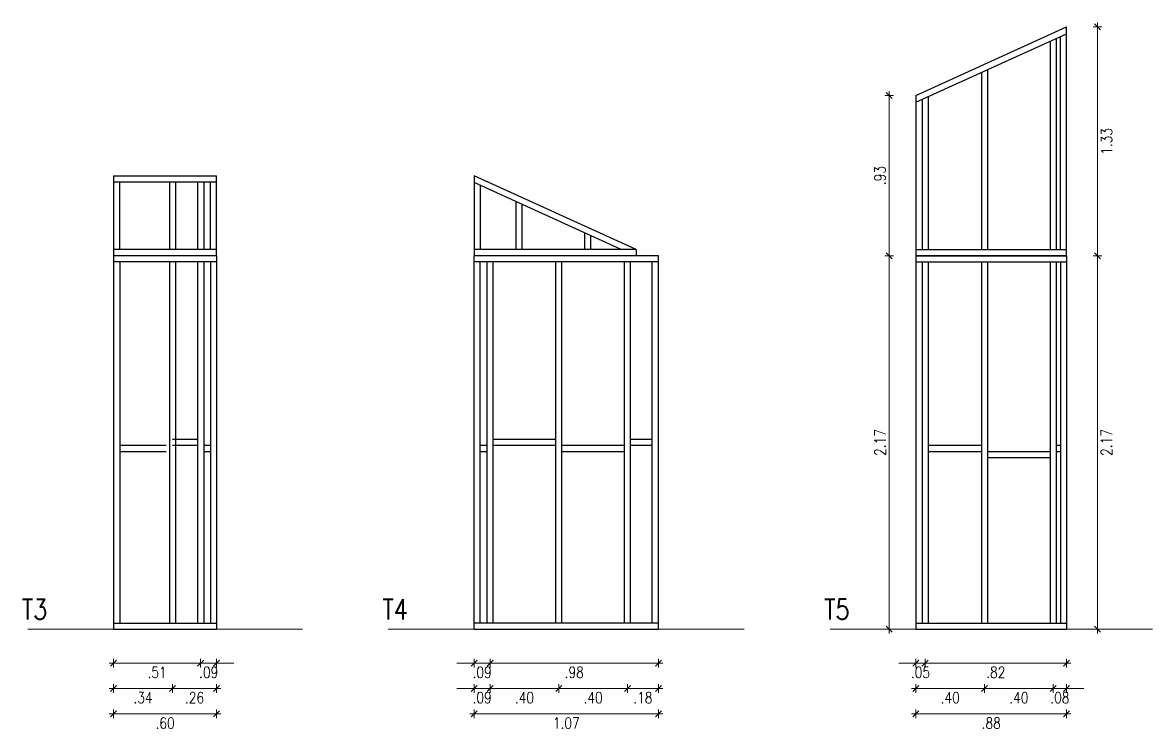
# Model space of a CAD drawing. Header units: metres. Extents: x -2 to 612, y -64 to 156.
# Drawn here: x 356.87 to 363.46, y -13.81 to -9.68 of the extents above; entities that cross this region are included whole.
import ezdxf

# ---------------------------------------------------------------- set-up
doc = ezdxf.new("R2010")
doc.units = ezdxf.units.M
doc.header["$LTSCALE"] = 5
doc.header["$MEASUREMENT"] = 0
doc.layers.get('0').update_dxf_attribs({"color": 30})
doc.layers.get('DEFPOINTS').update_dxf_attribs({"color": 210})
for name, color, linetype, lineweight in [('A-ANNO-DIMS', 3, 'Continuous', 18), ('A-ANNO-SYMB', 3, 'Continuous', 18), ('A-ANNO-TEXT', 3, 'Continuous', 18), ('A-ELEV-MBE2', 4, 'Continuous', 25)]:
    doc.layers.add(name, color=color, linetype=linetype, lineweight=lineweight)
doc.styles.add('E-ROMANS', font='romans.shx', dxfattribs={"width": 0.8})
doc.dimstyles.new('E-0050_ARW_12', dxfattribs={"dimscale": 0.001, "dimtxt": 60, "dimasz": 60, "dimexe": 30, "dimexo": 20, "dimgap": 30, "dimtad": 0, "dimzin": 0, "dimdsep": 46, "dimtxsty": 'E-ROMANS', "dimblk": 'OPEN90', "dimcen": 30, "dimclrd": 256, "dimclre": 256, "dimclrt": 256, "dimadec": 0, "dimazin": 0, "dimtfac": 1, "dimtmove": 1, "dimatfit": 3, "dimldrblk": 'OPEN90', "dimfxl": 1, "dimtfill": 1, "dimtolj": 1, "dimtzin": 0, "dimlwd": -1, "dimarcsym": 0})

# ---------------------------------------------------------------- blocks, each defined once
blk = doc.blocks.new('ARCH TICK 2')
for p, q in [((-1, 0), (0.5, 0)), ((0, 0.5), (0, -0.5))]:
    blk.add_line(p, q)
at = {"color": 0, "linetype": 'ByBlock'}
blk.add_line((-0.35, -0.35), (0.35, 0.35), dxfattribs=at)
at = {"color": 0, "linetype": 'ByBlock', "const_width": 0.106}
blk.add_lwpolyline([(-0.35, -0.35), (0.35, 0.35)], dxfattribs=at)
blk = doc.blocks.new('*D306')
at = {"layer": 'A-ANNO-DIMS', "transparency": 16777216}
blk.add_line((360.5277, -13.5623), (360.4476, -13.5623), dxfattribs=at)
at = {"layer": 'DEFPOINTS', "color": 0, "transparency": 16777216}
for p in [(360.3976, -13.181), (360.5777, -13.181), (360.3976, -13.5623)]:
    blk.add_point(p, dxfattribs=at)
at = {"layer": 'A-ANNO-DIMS', "transparency": 16777216, "xscale": 0.05, "yscale": 0.05, "zscale": 0.05, "rotation": 180}
blk.add_blockref('ARCH TICK 2', (360.3976, -13.5623), dxfattribs=at)
at = {"layer": 'A-ANNO-DIMS', "transparency": 16777216, "xscale": 0.05, "yscale": 0.05, "zscale": 0.05}
blk.add_blockref('ARCH TICK 2', (360.5777, -13.5623), dxfattribs=at)
at = {"layer": 'A-ANNO-DIMS', "transparency": 16777216, "insert": (360.4876, -13.6157), "char_height": 0.065, "attachment_point": 5, "style": 'E-ROMANS'}
blk.add_mtext('\\A1;.18', dxfattribs=at)
blk = doc.blocks.new('_Open90')
at = {"color": 0, "linetype": 'ByBlock', "lineweight": -2}
for p, q in [((0, 0), (-1, 0)), ((-0.5, 0.5), (0, 0)), ((0, 0), (-0.5, -0.5))]:
    blk.add_line(p, q, dxfattribs=at)
blk = doc.blocks.new('*D307')
at = {"layer": 'A-ANNO-DIMS', "transparency": 16777216}
blk.add_line((360.3476, -13.5623), (360.0476, -13.5623), dxfattribs=at)
at = {"layer": 'DEFPOINTS', "color": 0, "transparency": 16777216}
for p in [(359.9976, -13.181), (360.3976, -13.181), (359.9976, -13.5623)]:
    blk.add_point(p, dxfattribs=at)
at = {"layer": 'A-ANNO-DIMS', "transparency": 16777216, "xscale": 0.05, "yscale": 0.05, "zscale": 0.05, "rotation": 180}
blk.add_blockref('ARCH TICK 2', (359.9976, -13.5623), dxfattribs=at)
at = {"layer": 'A-ANNO-DIMS', "transparency": 16777216, "xscale": 0.05, "yscale": 0.05, "zscale": 0.05}
blk.add_blockref('ARCH TICK 2', (360.3976, -13.5623), dxfattribs=at)
at = {"layer": 'A-ANNO-DIMS', "transparency": 16777216, "insert": (360.1976, -13.6157), "char_height": 0.065, "attachment_point": 5, "style": 'E-ROMANS'}
blk.add_mtext('\\A1;.40', dxfattribs=at)
blk = doc.blocks.new('*D308')
at = {"layer": 'A-ANNO-DIMS', "transparency": 16777216}
blk.add_line((359.9476, -13.5623), (359.6476, -13.5623), dxfattribs=at)
at = {"layer": 'DEFPOINTS', "color": 0, "transparency": 16777216}
for p in [(359.5976, -13.181), (359.9976, -13.181), (359.5976, -13.5623)]:
    blk.add_point(p, dxfattribs=at)
at = {"layer": 'A-ANNO-DIMS', "transparency": 16777216, "xscale": 0.05, "yscale": 0.05, "zscale": 0.05, "rotation": 180}
blk.add_blockref('ARCH TICK 2', (359.5976, -13.5623), dxfattribs=at)
at = {"layer": 'A-ANNO-DIMS', "transparency": 16777216, "xscale": 0.05, "yscale": 0.05, "zscale": 0.05}
blk.add_blockref('ARCH TICK 2', (359.9976, -13.5623), dxfattribs=at)
at = {"layer": 'A-ANNO-DIMS', "transparency": 16777216, "insert": (359.7976, -13.6157), "char_height": 0.065, "attachment_point": 5, "style": 'E-ROMANS'}
blk.add_mtext('\\A1;.40', dxfattribs=at)
blk = doc.blocks.new('*D309')
at = {"layer": 'A-ANNO-DIMS', "transparency": 16777216}
for p, q in [((359.4546, -13.5623), (359.4046, -13.5623)), ((359.5976, -13.5623), (359.5046, -13.5623)), ((359.6476, -13.5623), (359.6976, -13.5623))]:
    blk.add_line(p, q, dxfattribs=at)
at = {"layer": 'DEFPOINTS', "color": 0, "transparency": 16777216}
for p in [(359.5046, -13.181), (359.5976, -13.181), (359.5046, -13.5623)]:
    blk.add_point(p, dxfattribs=at)
at = {"layer": 'A-ANNO-DIMS', "transparency": 16777216, "xscale": 0.05, "yscale": 0.05, "zscale": 0.05}
blk.add_blockref('ARCH TICK 2', (359.5046, -13.5623), dxfattribs=at)
at = {"layer": 'A-ANNO-DIMS', "transparency": 16777216, "xscale": 0.05, "yscale": 0.05, "zscale": 0.05, "rotation": 180}
blk.add_blockref('ARCH TICK 2', (359.5976, -13.5623), dxfattribs=at)
at = {"layer": 'A-ANNO-DIMS', "transparency": 16777216, "insert": (359.5511, -13.6157), "char_height": 0.065, "attachment_point": 5, "style": 'E-ROMANS'}
blk.add_mtext('\\A1;.09', dxfattribs=at)
blk = doc.blocks.new('*D310')
at = {"layer": 'A-ANNO-DIMS', "transparency": 16777216}
for p, q in [((359.4546, -13.4144), (359.4046, -13.4144)), ((359.5976, -13.4144), (359.5046, -13.4144)), ((359.6476, -13.4144), (359.6976, -13.4144))]:
    blk.add_line(p, q, dxfattribs=at)
at = {"layer": 'DEFPOINTS', "color": 0, "transparency": 16777216}
for p in [(359.5046, -13.181), (359.5976, -13.181), (359.5046, -13.4144)]:
    blk.add_point(p, dxfattribs=at)
at = {"layer": 'A-ANNO-DIMS', "transparency": 16777216, "xscale": 0.05, "yscale": 0.05, "zscale": 0.05}
blk.add_blockref('ARCH TICK 2', (359.5046, -13.4144), dxfattribs=at)
at = {"layer": 'A-ANNO-DIMS', "transparency": 16777216, "xscale": 0.05, "yscale": 0.05, "zscale": 0.05, "rotation": 180}
blk.add_blockref('ARCH TICK 2', (359.5976, -13.4144), dxfattribs=at)
at = {"layer": 'A-ANNO-DIMS', "transparency": 16777216, "insert": (359.5511, -13.4678), "char_height": 0.065, "attachment_point": 5, "style": 'E-ROMANS'}
blk.add_mtext('\\A1;.09', dxfattribs=at)
blk = doc.blocks.new('*D311')
at = {"layer": 'A-ANNO-DIMS', "transparency": 16777216}
blk.add_line((360.5277, -13.7102), (359.5546, -13.7102), dxfattribs=at)
at = {"layer": 'DEFPOINTS', "color": 0, "transparency": 16777216}
for p in [(359.5046, -13.217), (360.5777, -13.217), (359.5046, -13.7102)]:
    blk.add_point(p, dxfattribs=at)
at = {"layer": 'A-ANNO-DIMS', "transparency": 16777216, "xscale": 0.05, "yscale": 0.05, "zscale": 0.05, "rotation": 180}
blk.add_blockref('ARCH TICK 2', (359.5046, -13.7102), dxfattribs=at)
at = {"layer": 'A-ANNO-DIMS', "transparency": 16777216, "xscale": 0.05, "yscale": 0.05, "zscale": 0.05}
blk.add_blockref('ARCH TICK 2', (360.5777, -13.7102), dxfattribs=at)
at = {"layer": 'A-ANNO-DIMS', "transparency": 16777216, "insert": (360.0411, -13.7636), "char_height": 0.065, "attachment_point": 5, "style": 'E-ROMANS'}
blk.add_mtext('\\A1;1.07', dxfattribs=at)
blk = doc.blocks.new('*D312')
at = {"layer": 'A-ANNO-DIMS', "transparency": 16777216}
blk.add_line((360.5277, -13.4144), (359.6476, -13.4144), dxfattribs=at)
at = {"layer": 'DEFPOINTS', "color": 0, "transparency": 16777216}
for p in [(359.5976, -13.181), (360.5777, -13.181), (359.5976, -13.4144)]:
    blk.add_point(p, dxfattribs=at)
at = {"layer": 'A-ANNO-DIMS', "transparency": 16777216, "xscale": 0.05, "yscale": 0.05, "zscale": 0.05, "rotation": 180}
blk.add_blockref('ARCH TICK 2', (359.5976, -13.4144), dxfattribs=at)
at = {"layer": 'A-ANNO-DIMS', "transparency": 16777216, "xscale": 0.05, "yscale": 0.05, "zscale": 0.05}
blk.add_blockref('ARCH TICK 2', (360.5777, -13.4144), dxfattribs=at)
at = {"layer": 'A-ANNO-DIMS', "transparency": 16777216, "insert": (360.0876, -13.4678), "char_height": 0.065, "attachment_point": 5, "style": 'E-ROMANS'}
blk.add_mtext('\\A1;.98', dxfattribs=at)
blk = doc.blocks.new('*D313')
at = {"layer": 'A-ANNO-DIMS', "transparency": 16777216}
blk.add_line((357.9546, -13.5623), (357.7974, -13.5623), dxfattribs=at)
at = {"layer": 'DEFPOINTS', "color": 0, "transparency": 16777216}
for p in [(357.7474, -13.181), (358.0046, -13.181), (357.7474, -13.5623)]:
    blk.add_point(p, dxfattribs=at)
at = {"layer": 'A-ANNO-DIMS', "transparency": 16777216, "xscale": 0.05, "yscale": 0.05, "zscale": 0.05, "rotation": 180}
blk.add_blockref('ARCH TICK 2', (357.7474, -13.5623), dxfattribs=at)
at = {"layer": 'A-ANNO-DIMS', "transparency": 16777216, "xscale": 0.05, "yscale": 0.05, "zscale": 0.05}
blk.add_blockref('ARCH TICK 2', (358.0046, -13.5623), dxfattribs=at)
at = {"layer": 'A-ANNO-DIMS', "transparency": 16777216, "insert": (357.876, -13.6157), "char_height": 0.065, "attachment_point": 5, "style": 'E-ROMANS'}
blk.add_mtext('\\A1;.26', dxfattribs=at)
blk = doc.blocks.new('*D314')
at = {"layer": 'A-ANNO-DIMS', "transparency": 16777216}
blk.add_line((357.6974, -13.5623), (357.4545, -13.5623), dxfattribs=at)
at = {"layer": 'DEFPOINTS', "color": 0, "transparency": 16777216}
for p in [(357.4045, -13.181), (357.7474, -13.181), (357.4045, -13.5623)]:
    blk.add_point(p, dxfattribs=at)
at = {"layer": 'A-ANNO-DIMS', "transparency": 16777216, "xscale": 0.05, "yscale": 0.05, "zscale": 0.05, "rotation": 180}
blk.add_blockref('ARCH TICK 2', (357.4045, -13.5623), dxfattribs=at)
at = {"layer": 'A-ANNO-DIMS', "transparency": 16777216, "xscale": 0.05, "yscale": 0.05, "zscale": 0.05}
blk.add_blockref('ARCH TICK 2', (357.7474, -13.5623), dxfattribs=at)
at = {"layer": 'A-ANNO-DIMS', "transparency": 16777216, "insert": (357.5759, -13.6157), "char_height": 0.065, "attachment_point": 5, "style": 'E-ROMANS'}
blk.add_mtext('\\A1;.34', dxfattribs=at)
blk = doc.blocks.new('*D315')
at = {"layer": 'A-ANNO-DIMS', "transparency": 16777216}
blk.add_line((357.9546, -13.7102), (357.4545, -13.7102), dxfattribs=at)
at = {"layer": 'DEFPOINTS', "color": 0, "transparency": 16777216}
for p in [(357.4045, -13.217), (358.0046, -13.217), (357.4045, -13.7102)]:
    blk.add_point(p, dxfattribs=at)
at = {"layer": 'A-ANNO-DIMS', "transparency": 16777216, "xscale": 0.05, "yscale": 0.05, "zscale": 0.05, "rotation": 180}
blk.add_blockref('ARCH TICK 2', (357.4045, -13.7102), dxfattribs=at)
at = {"layer": 'A-ANNO-DIMS', "transparency": 16777216, "xscale": 0.05, "yscale": 0.05, "zscale": 0.05}
blk.add_blockref('ARCH TICK 2', (358.0046, -13.7102), dxfattribs=at)
at = {"layer": 'A-ANNO-DIMS', "transparency": 16777216, "insert": (357.7045, -13.7636), "char_height": 0.065, "attachment_point": 5, "style": 'E-ROMANS'}
blk.add_mtext('\\A1;.60', dxfattribs=at)
blk = doc.blocks.new('*D316')
at = {"layer": 'A-ANNO-DIMS', "transparency": 16777216}
for p, q in [((357.8616, -13.4144), (357.8116, -13.4144)), ((358.0046, -13.4144), (357.9116, -13.4144)), ((358.0546, -13.4144), (358.1046, -13.4144))]:
    blk.add_line(p, q, dxfattribs=at)
at = {"layer": 'DEFPOINTS', "color": 0, "transparency": 16777216}
for p in [(357.9116, -13.181), (358.0046, -13.181), (357.9116, -13.4144)]:
    blk.add_point(p, dxfattribs=at)
at = {"layer": 'A-ANNO-DIMS', "transparency": 16777216, "xscale": 0.05, "yscale": 0.05, "zscale": 0.05}
blk.add_blockref('ARCH TICK 2', (357.9116, -13.4144), dxfattribs=at)
at = {"layer": 'A-ANNO-DIMS', "transparency": 16777216, "xscale": 0.05, "yscale": 0.05, "zscale": 0.05, "rotation": 180}
blk.add_blockref('ARCH TICK 2', (358.0046, -13.4144), dxfattribs=at)
at = {"layer": 'A-ANNO-DIMS', "transparency": 16777216, "insert": (357.9581, -13.4678), "char_height": 0.065, "attachment_point": 5, "style": 'E-ROMANS'}
blk.add_mtext('\\A1;.09', dxfattribs=at)
blk = doc.blocks.new('*D317')
at = {"layer": 'A-ANNO-DIMS', "transparency": 16777216}
blk.add_line((357.8616, -13.4144), (357.4545, -13.4144), dxfattribs=at)
at = {"layer": 'DEFPOINTS', "color": 0, "transparency": 16777216}
for p in [(357.4045, -13.181), (357.9116, -13.181), (357.4045, -13.4144)]:
    blk.add_point(p, dxfattribs=at)
at = {"layer": 'A-ANNO-DIMS', "transparency": 16777216, "xscale": 0.05, "yscale": 0.05, "zscale": 0.05, "rotation": 180}
blk.add_blockref('ARCH TICK 2', (357.4045, -13.4144), dxfattribs=at)
at = {"layer": 'A-ANNO-DIMS', "transparency": 16777216, "xscale": 0.05, "yscale": 0.05, "zscale": 0.05}
blk.add_blockref('ARCH TICK 2', (357.9116, -13.4144), dxfattribs=at)
at = {"layer": 'A-ANNO-DIMS', "transparency": 16777216, "insert": (357.658, -13.4678), "char_height": 0.065, "attachment_point": 5, "style": 'E-ROMANS'}
blk.add_mtext('\\A1;.51', dxfattribs=at)
blk = doc.blocks.new('*D365')
at = {"layer": 'A-ANNO-DIMS', "transparency": 16777216}
blk.add_line((363.1351, -11.092), (363.1351, -13.167), dxfattribs=at)
at = {"layer": 'DEFPOINTS', "color": 0, "transparency": 16777216}
for p in [(362.9553, -11.042), (362.9553, -13.217), (363.1351, -13.217)]:
    blk.add_point(p, dxfattribs=at)
at = {"layer": 'A-ANNO-DIMS', "transparency": 16777216, "xscale": 0.05, "yscale": 0.05, "zscale": 0.05}
for p, rotation in [((363.1351, -11.042), 90), ((363.1351, -13.217), 270)]:
    blk.add_blockref('ARCH TICK 2', p, dxfattribs=dict(at, rotation=rotation))
at = {"layer": 'A-ANNO-DIMS', "transparency": 16777216, "insert": (363.1876, -12.1295), "char_height": 0.065, "attachment_point": 5, "rotation": 90, "style": 'E-ROMANS'}
blk.add_mtext('\\A1;2.17', dxfattribs=at)
blk = doc.blocks.new('*D366')
at = {"layer": 'A-ANNO-DIMS', "transparency": 16777216}
blk.add_line((363.1351, -9.7589), (363.1351, -10.992), dxfattribs=at)
at = {"layer": 'DEFPOINTS', "color": 0, "transparency": 16777216}
for p in [(362.9553, -9.7089), (362.9553, -11.042), (363.1351, -11.042)]:
    blk.add_point(p, dxfattribs=at)
at = {"layer": 'A-ANNO-DIMS', "transparency": 16777216, "xscale": 0.05, "yscale": 0.05, "zscale": 0.05}
for p, rotation in [((363.1351, -9.7089), 90), ((363.1351, -11.042), 270)]:
    blk.add_blockref('ARCH TICK 2', p, dxfattribs=dict(at, rotation=rotation))
at = {"layer": 'A-ANNO-DIMS', "transparency": 16777216, "insert": (363.1885, -10.3754), "char_height": 0.065, "attachment_point": 5, "rotation": 90, "style": 'E-ROMANS'}
blk.add_mtext('\\A1;1.33', dxfattribs=at)
blk = doc.blocks.new('*D367')
at = {"layer": 'A-ANNO-DIMS', "transparency": 16777216}
blk.add_line((361.9218, -10.1585), (361.9218, -10.992), dxfattribs=at)
at = {"layer": 'DEFPOINTS', "color": 0, "transparency": 16777216}
for p in [(362.0777, -10.1085), (361.9218, -11.042), (362.0777, -11.042)]:
    blk.add_point(p, dxfattribs=at)
at = {"layer": 'A-ANNO-DIMS', "transparency": 16777216, "xscale": 0.05, "yscale": 0.05, "zscale": 0.05}
for p, rotation in [((361.9218, -10.1085), 90), ((361.9218, -11.042), 270)]:
    blk.add_blockref('ARCH TICK 2', p, dxfattribs=dict(at, rotation=rotation))
at = {"layer": 'A-ANNO-DIMS', "transparency": 16777216, "insert": (361.8684, -10.5752), "char_height": 0.065, "attachment_point": 5, "rotation": 90, "style": 'E-ROMANS'}
blk.add_mtext('\\A1;.93', dxfattribs=at)
blk = doc.blocks.new('*D368')
at = {"layer": 'A-ANNO-DIMS', "transparency": 16777216}
blk.add_line((361.9218, -11.092), (361.9218, -13.167), dxfattribs=at)
at = {"layer": 'DEFPOINTS', "color": 0, "transparency": 16777216}
for p in [(362.0777, -11.042), (361.9218, -13.217), (362.0777, -13.217)]:
    blk.add_point(p, dxfattribs=at)
at = {"layer": 'A-ANNO-DIMS', "transparency": 16777216, "xscale": 0.05, "yscale": 0.05, "zscale": 0.05}
for p, rotation in [((361.9218, -11.042), 90), ((361.9218, -13.217), 270)]:
    blk.add_blockref('ARCH TICK 2', p, dxfattribs=dict(at, rotation=rotation))
at = {"layer": 'A-ANNO-DIMS', "transparency": 16777216, "insert": (361.8693, -12.1295), "char_height": 0.065, "attachment_point": 5, "rotation": 90, "style": 'E-ROMANS'}
blk.add_mtext('\\A1;2.17', dxfattribs=at)
blk = doc.blocks.new('*D369')
at = {"layer": 'A-ANNO-DIMS', "transparency": 16777216}
blk.add_line((362.8277, -13.5623), (362.5277, -13.5623), dxfattribs=at)
at = {"layer": 'DEFPOINTS', "color": 0, "transparency": 16777216}
for p in [(362.4777, -13.181), (362.8777, -13.181), (362.4777, -13.5623)]:
    blk.add_point(p, dxfattribs=at)
at = {"layer": 'A-ANNO-DIMS', "transparency": 16777216, "xscale": 0.05, "yscale": 0.05, "zscale": 0.05, "rotation": 180}
blk.add_blockref('ARCH TICK 2', (362.4777, -13.5623), dxfattribs=at)
at = {"layer": 'A-ANNO-DIMS', "transparency": 16777216, "xscale": 0.05, "yscale": 0.05, "zscale": 0.05}
blk.add_blockref('ARCH TICK 2', (362.8777, -13.5623), dxfattribs=at)
at = {"layer": 'A-ANNO-DIMS', "transparency": 16777216, "insert": (362.6777, -13.6157), "char_height": 0.065, "attachment_point": 5, "style": 'E-ROMANS'}
blk.add_mtext('\\A1;.40', dxfattribs=at)
blk = doc.blocks.new('*D370')
at = {"layer": 'A-ANNO-DIMS', "transparency": 16777216}
blk.add_line((362.4277, -13.5623), (362.1277, -13.5623), dxfattribs=at)
at = {"layer": 'DEFPOINTS', "color": 0, "transparency": 16777216}
for p in [(362.0777, -13.181), (362.4777, -13.181), (362.0777, -13.5623)]:
    blk.add_point(p, dxfattribs=at)
at = {"layer": 'A-ANNO-DIMS', "transparency": 16777216, "xscale": 0.05, "yscale": 0.05, "zscale": 0.05, "rotation": 180}
blk.add_blockref('ARCH TICK 2', (362.0777, -13.5623), dxfattribs=at)
at = {"layer": 'A-ANNO-DIMS', "transparency": 16777216, "xscale": 0.05, "yscale": 0.05, "zscale": 0.05}
blk.add_blockref('ARCH TICK 2', (362.4777, -13.5623), dxfattribs=at)
at = {"layer": 'A-ANNO-DIMS', "transparency": 16777216, "insert": (362.2777, -13.6157), "char_height": 0.065, "attachment_point": 5, "style": 'E-ROMANS'}
blk.add_mtext('\\A1;.40', dxfattribs=at)
blk = doc.blocks.new('*D371')
at = {"layer": 'A-ANNO-DIMS', "transparency": 16777216}
blk.add_line((362.9053, -13.7102), (362.1277, -13.7102), dxfattribs=at)
at = {"layer": 'DEFPOINTS', "color": 0, "transparency": 16777216}
for p in [(362.0777, -13.217), (362.9553, -13.217), (362.0777, -13.7102)]:
    blk.add_point(p, dxfattribs=at)
at = {"layer": 'A-ANNO-DIMS', "transparency": 16777216, "xscale": 0.05, "yscale": 0.05, "zscale": 0.05, "rotation": 180}
blk.add_blockref('ARCH TICK 2', (362.0777, -13.7102), dxfattribs=at)
at = {"layer": 'A-ANNO-DIMS', "transparency": 16777216, "xscale": 0.05, "yscale": 0.05, "zscale": 0.05}
blk.add_blockref('ARCH TICK 2', (362.9553, -13.7102), dxfattribs=at)
at = {"layer": 'A-ANNO-DIMS', "transparency": 16777216, "insert": (362.5165, -13.7636), "char_height": 0.065, "attachment_point": 5, "style": 'E-ROMANS'}
blk.add_mtext('\\A1;.88', dxfattribs=at)
blk = doc.blocks.new('*D372')
at = {"layer": 'A-ANNO-DIMS', "transparency": 16777216}
blk.add_line((362.9053, -13.4144), (362.1817, -13.4144), dxfattribs=at)
at = {"layer": 'DEFPOINTS', "color": 0, "transparency": 16777216}
for p in [(362.1317, -13.181), (362.9553, -13.181), (362.1317, -13.4144)]:
    blk.add_point(p, dxfattribs=at)
at = {"layer": 'A-ANNO-DIMS', "transparency": 16777216, "xscale": 0.05, "yscale": 0.05, "zscale": 0.05, "rotation": 180}
blk.add_blockref('ARCH TICK 2', (362.1317, -13.4144), dxfattribs=at)
at = {"layer": 'A-ANNO-DIMS', "transparency": 16777216, "xscale": 0.05, "yscale": 0.05, "zscale": 0.05}
blk.add_blockref('ARCH TICK 2', (362.9553, -13.4144), dxfattribs=at)
at = {"layer": 'A-ANNO-DIMS', "transparency": 16777216, "insert": (362.5435, -13.4678), "char_height": 0.065, "attachment_point": 5, "style": 'E-ROMANS'}
blk.add_mtext('\\A1;.82', dxfattribs=at)
blk = doc.blocks.new('*D373')
at = {"layer": 'A-ANNO-DIMS', "transparency": 16777216}
for p, q in [((362.8277, -13.5623), (362.7777, -13.5623)), ((362.9553, -13.5623), (362.8777, -13.5623)), ((363.0053, -13.5623), (363.0553, -13.5623))]:
    blk.add_line(p, q, dxfattribs=at)
at = {"layer": 'DEFPOINTS', "color": 0, "transparency": 16777216}
for p in [(362.8777, -13.181), (362.9553, -13.181), (362.8777, -13.5623)]:
    blk.add_point(p, dxfattribs=at)
at = {"layer": 'A-ANNO-DIMS', "transparency": 16777216, "xscale": 0.05, "yscale": 0.05, "zscale": 0.05}
blk.add_blockref('ARCH TICK 2', (362.8777, -13.5623), dxfattribs=at)
at = {"layer": 'A-ANNO-DIMS', "transparency": 16777216, "xscale": 0.05, "yscale": 0.05, "zscale": 0.05, "rotation": 180}
blk.add_blockref('ARCH TICK 2', (362.9553, -13.5623), dxfattribs=at)
at = {"layer": 'A-ANNO-DIMS', "transparency": 16777216, "insert": (362.9165, -13.6157), "char_height": 0.065, "attachment_point": 5, "style": 'E-ROMANS'}
blk.add_mtext('\\A1;.08', dxfattribs=at)
blk = doc.blocks.new('*D374')
at = {"layer": 'A-ANNO-DIMS', "transparency": 16777216}
for p, q in [((362.0277, -13.4144), (361.9777, -13.4144)), ((362.1317, -13.4144), (362.0777, -13.4144)), ((362.1817, -13.4144), (362.2317, -13.4144))]:
    blk.add_line(p, q, dxfattribs=at)
at = {"layer": 'DEFPOINTS', "color": 0, "transparency": 16777216}
for p in [(362.0777, -13.181), (362.1317, -13.181), (362.0777, -13.4144)]:
    blk.add_point(p, dxfattribs=at)
at = {"layer": 'A-ANNO-DIMS', "transparency": 16777216, "xscale": 0.05, "yscale": 0.05, "zscale": 0.05}
blk.add_blockref('ARCH TICK 2', (362.0777, -13.4144), dxfattribs=at)
at = {"layer": 'A-ANNO-DIMS', "transparency": 16777216, "xscale": 0.05, "yscale": 0.05, "zscale": 0.05, "rotation": 180}
blk.add_blockref('ARCH TICK 2', (362.1317, -13.4144), dxfattribs=at)
at = {"layer": 'A-ANNO-DIMS', "transparency": 16777216, "insert": (362.1047, -13.4678), "char_height": 0.065, "attachment_point": 5, "style": 'E-ROMANS'}
blk.add_mtext('\\A1;.05', dxfattribs=at)

msp = doc.modelspace()

# ---------------------------------------------------------------- linework, layer by layer
at = {"layer": 'A-ANNO-SYMB'}
for p, q in [((362.07769, -11.042), (362.95529, -11.042)), ((357.40447, -13.217), (356.90447, -13.217)), ((358.00457, -13.217), (358.50457, -13.217)), ((359.50457, -13.217), (359.00457, -13.217)), ((360.57769, -13.217), (361.07769, -13.217)), ((362.07769, -13.217), (361.57769, -13.217)), ((362.07769, -13.181), (362.11369, -13.181)), ((362.11369, -13.181), (362.14969, -13.181)), ((362.45969, -13.181), (362.49569, -13.181)), ((362.85969, -13.181), (362.89569, -13.181)), ((362.91929, -13.181), (362.95529, -13.181)), ((362.95529, -13.217), (363.45529, -13.217))]:
    msp.add_line(p, q, dxfattribs=at)
at = {"layer": 'A-ELEV-MBE2'}
for p, q in [((362.85969, -9.79198), (362.85969, -11.006)), ((362.89569, -9.77559), (362.89569, -11.006)), ((362.45969, -9.9741), (362.45969, -11.006)), ((362.49569, -9.95771), (362.49569, -11.006)), ((362.07769, -10.10848), (362.07769, -11.042)), ((362.11369, -10.13164), (362.11369, -11.006)), ((362.14969, -10.11525), (362.14969, -11.006)), ((359.50457, -10.57621), (359.50457, -11.042)), ((357.72937, -10.61221), (357.72937, -11.006)), ((357.76537, -10.61221), (357.76537, -11.006)), ((357.89357, -10.61221), (357.89357, -11.006)), ((357.92957, -10.61221), (357.92957, -11.006)), ((359.54057, -10.63216), (359.54057, -11.006)), ((359.74659, -10.72596), (359.74659, -11.006)), ((359.78259, -10.74235), (359.78259, -11.006)), ((360.14659, -10.90809), (360.14659, -11.006)), ((360.18259, -10.92448), (360.18259, -11.006)), ((357.40447, -11.042), (357.40447, -13.217)), ((358.00457, -11.042), (358.00457, -13.217)), ((360.44851, -11.006), (359.50457, -11.006)), ((360.44851, -11.042), (359.50457, -11.042)), ((360.44851, -11.006), (360.44851, -11.042)), ((360.57769, -13.217), (360.57769, -11.042)), ((362.07769, -11.006), (362.95529, -11.006)), ((362.07769, -11.042), (362.95529, -11.042)), ((362.95529, -11.042), (362.95529, -13.217)), ((357.44047, -11.078), (357.44047, -13.181)), ((357.72937, -11.078), (357.72937, -13.181)), ((357.76537, -11.078), (357.76537, -13.181)), ((357.89357, -11.078), (357.89357, -13.181)), ((357.92957, -11.078), (357.92957, -13.181)), ((357.96857, -11.078), (357.96857, -13.181)), ((360.54169, -13.181), (360.54169, -11.078)), ((362.07769, -11.078), (362.95529, -11.078)), ((362.11369, -11.078), (362.11369, -13.181)), ((362.14969, -11.078), (362.14969, -13.181)), ((362.45969, -11.078), (362.45969, -13.181)), ((362.49569, -11.078), (362.49569, -13.181)), ((362.85969, -11.078), (362.85969, -13.181)), ((362.89569, -11.078), (362.89569, -13.181)), ((362.91929, -11.078), (362.91929, -13.181)), ((357.71147, -12.1475), (357.44245, -12.1475)), ((357.89357, -12.1115), (357.74747, -12.1115)), ((357.89357, -12.1475), (357.74747, -12.1475)), ((357.96857, -12.1475), (357.92957, -12.1475)), ((359.57957, -12.1475), (359.54057, -12.1475)), ((359.97957, -12.1115), (359.61557, -12.1115)), ((359.97957, -12.1475), (359.61557, -12.1475)), ((360.37957, -12.1475), (360.01557, -12.1475)), ((360.54169, -12.1115), (360.41557, -12.1115)), ((360.54169, -12.1475), (360.41557, -12.1475)), ((362.45969, -12.1475), (362.14969, -12.1475)), ((362.91929, -12.1475), (362.89569, -12.1475)), ((357.71147, -12.1835), (357.44245, -12.1835)), ((357.96857, -12.1835), (357.92957, -12.1835)), ((359.57957, -12.1835), (359.54057, -12.1835)), ((360.37957, -12.1835), (360.01557, -12.1835)), ((362.45969, -12.1835), (362.14969, -12.1835)), ((362.85969, -12.1835), (362.49569, -12.1835)), ((362.85969, -12.2195), (362.49569, -12.2195)), ((362.91929, -12.1835), (362.89569, -12.1835))]:
    msp.add_line(p, q, dxfattribs=at)
for points in [[(362.07769, -10.10848), (362.95529, -9.70889)], [(362.95529, -11.042), (362.95529, -9.70889)], [(362.07769, -10.14804), (362.95529, -9.74845)], [(362.91929, -11.006), (362.91929, -9.76484)], [(357.40447, -10.57621), (357.40447, -13.217)], [(357.40447, -10.57621), (358.00457, -10.57621)], [(358.00457, -11.042), (358.00457, -10.57621)], [(360.44851, -11.006), (359.50457, -10.57621)], [(357.40447, -10.61221), (358.00457, -10.61221)], [(357.44047, -11.006), (357.44047, -10.61221)], [(357.96857, -11.006), (357.96857, -10.61221)], [(360.36163, -11.006), (359.50457, -10.61577)], [(358.00457, -11.006), (357.40447, -11.006)], [(358.00457, -11.042), (357.40447, -11.042)], [(359.50457, -13.217), (359.50457, -11.042)], [(360.57769, -11.042), (359.50457, -11.042)], [(362.07769, -11.042), (362.07769, -13.217)], [(362.95529, -11.042), (362.07769, -11.042)], [(358.00457, -11.078), (357.40447, -11.078)], [(360.57769, -11.078), (359.50457, -11.078)], [(359.54057, -13.181), (359.54057, -11.078)], [(359.57957, -13.181), (359.57957, -11.078)], [(359.61557, -13.181), (359.61557, -11.078)], [(359.97957, -13.181), (359.97957, -11.078)], [(360.01557, -13.181), (360.01557, -11.078)], [(360.37957, -13.181), (360.37957, -11.078)], [(360.41557, -13.181), (360.41557, -11.078)], [(357.40447, -13.181), (358.00457, -13.181)], [(357.40447, -13.217), (358.00457, -13.217)], [(360.57769, -13.181), (359.50457, -13.181)], [(359.50457, -13.217), (360.57769, -13.217)], [(362.07769, -13.181), (362.95529, -13.181)], [(362.07769, -13.217), (362.95529, -13.217)]]:
    msp.add_lwpolyline(points, dxfattribs=at)

# ---------------------------------------------------------------- texts
at = {"layer": 'A-ANNO-TEXT', "char_height": 0.12, "attachment_point": 5, "style": 'E-ROMANS'}
for s, insert in [('\\pi-0.36,l0.36,t0.36;T3', (356.94433, -13.10098)), ('\\pi-0.36,l0.36,t0.36;T4', (359.04443, -13.10098)), ('\\pi-0.36,l0.36,t0.36;T5', (361.61755, -13.10098))]:
    msp.add_mtext(s, dxfattribs=dict(at, insert=insert))

# ---------------------------------------------------------------- dimensions: what is measured, and where the dimension line sits
at = {"layer": 'A-ANNO-DIMS'}
for base, p1, p2, angle, picture, middle in [((363.13511, -11.042), (362.95529, -9.70889), (362.95529, -11.042), 90, '*D366', (363.18851, -10.37545)), ((361.92179, -11.042), (362.07769, -10.10848), (362.07769, -11.042), 90, '*D367', (361.86839, -10.57524)), ((361.9217919, -13.2169998), (362.0776915, -11.0419999), (362.0776915, -13.2169998), 90, '*D368', (361.8692919, -12.1294999)), ((363.1351095, -13.2169998), (362.9552915, -11.0419999), (362.9552915, -13.2169998), 90, '*D365', (363.1876095, -12.1294999)), ((357.40447, -13.56232), (357.74742, -13.181), (357.40447, -13.181), 180, '*D314', (357.57595, -13.61573)), ((357.40447, -13.41442), (357.91157, -13.181), (357.40447, -13.181), 180, '*D317', (357.65802, -13.46783)), ((357.40447, -13.71022), (358.00457, -13.217), (357.40447, -13.217), 180, '*D315', (357.70452, -13.76362)), ((357.74742, -13.56232), (358.00457, -13.181), (357.74742, -13.181), 180, '*D313', (357.876, -13.61573)), ((357.91157, -13.41442), (358.00457, -13.181), (357.91157, -13.181), 180, '*D316', (357.95807, -13.46783)), ((359.50457, -13.56232), (359.59757, -13.181), (359.50457, -13.181), 180, '*D309', (359.55107, -13.61573)), ((359.50457, -13.41442), (359.59757, -13.181), (359.50457, -13.181), 180, '*D310', (359.55107, -13.46783)), ((359.50457, -13.71022), (360.57769, -13.217), (359.50457, -13.217), 180, '*D311', (360.04113, -13.76362)), ((359.59757, -13.56232), (359.99757, -13.181), (359.59757, -13.181), 180, '*D308', (359.79757, -13.61573)), ((359.59757, -13.41442), (360.57769, -13.181), (359.59757, -13.181), 180, '*D312', (360.08763, -13.46783)), ((359.99757, -13.56232), (360.39757, -13.181), (359.99757, -13.181), 180, '*D307', (360.19757, -13.61573)), ((360.39757, -13.56232), (360.57769, -13.181), (360.39757, -13.181), 180, '*D306', (360.48763, -13.61573)), ((362.07769, -13.41442), (362.13169, -13.181), (362.07769, -13.181), 180, '*D374', (362.10469, -13.46783)), ((362.07769, -13.56232), (362.47769, -13.181), (362.07769, -13.181), 180, '*D370', (362.27769, -13.61573)), ((362.07769, -13.71022), (362.95529, -13.217), (362.07769, -13.217), 180, '*D371', (362.51649, -13.76362)), ((362.13169, -13.41442), (362.95529, -13.181), (362.13169, -13.181), 180, '*D372', (362.54349, -13.46783)), ((362.47769, -13.56232), (362.87769, -13.181), (362.47769, -13.181), 180, '*D369', (362.67769, -13.61573)), ((362.87769, -13.56232), (362.95529, -13.181), (362.87769, -13.181), 180, '*D373', (362.91649, -13.61573))]:
    dim = msp.add_linear_dim(base=base, p1=p1, p2=p2, angle=angle, dimstyle='E-0050_ARW_12', dxfattribs=at)
    dim.commit()
    dim.dimension.update_dxf_attribs({"geometry": picture, "text_midpoint": middle})

doc.saveas('drawing.dxf')
